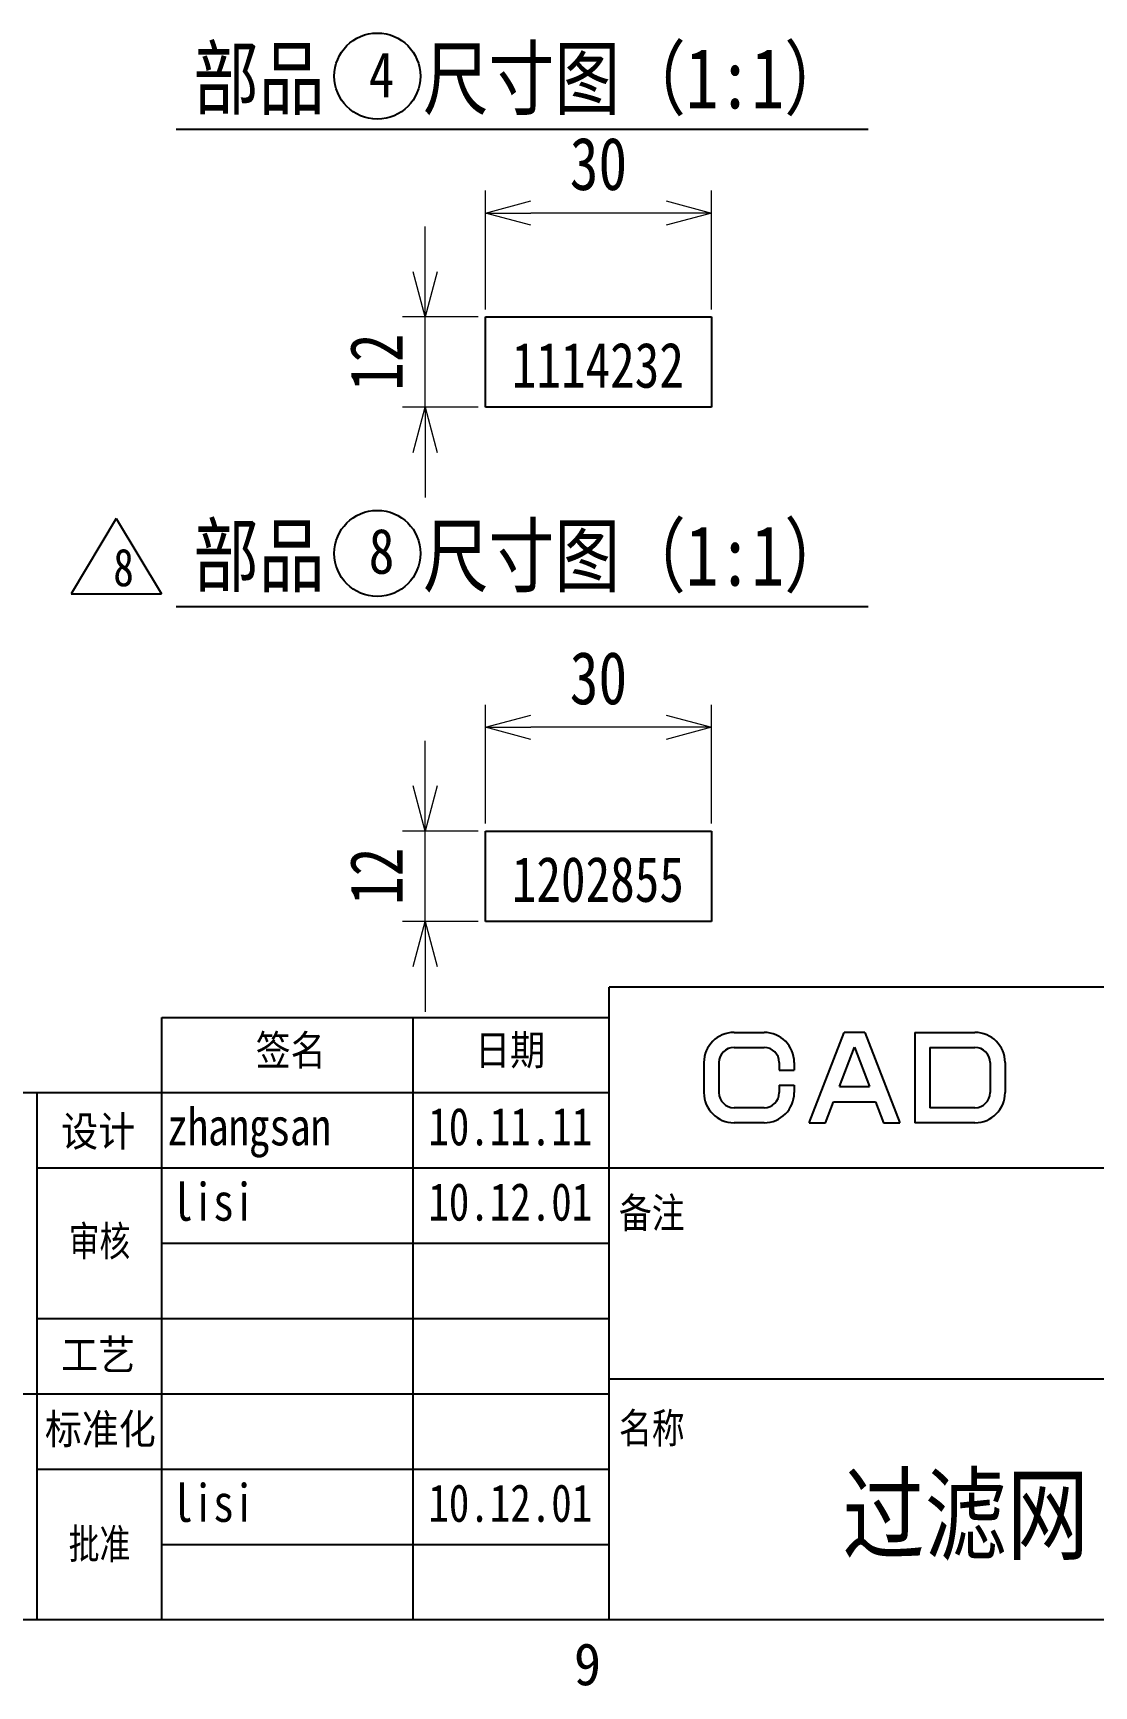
# Model space of a CAD drawing. Extents: x 641 to 1467, y 11 to 605.
# Drawn here: x 1287.1 to 1357.5, y 26.5 to 136.2 of the extents above; entities that cross this region are included whole.
import ezdxf

# ---------------------------------------------------------------- set-up
doc = ezdxf.new("R2010")
doc.units = 0
doc.header["$MEASUREMENT"] = 0
doc.layers.get('0').update_dxf_attribs({"linetype": 'CONTINUOUS'})
doc.layers.get('DEFPOINTS').update_dxf_attribs({"linetype": 'CONTINUOUS'})
for name, color, linetype in [('DD0-2', 4, 'CONTINUOUS'), ('HHLayerBG', 7, 'CONTINUOUS'), ('HHLayerFR', 7, 'CONTINUOUS'), ('HHLayerFR3', 7, 'CONTINUOUS'), ('HHLayerShuxinglan', 7, 'CONTINUOUS'), ('M1-2', 2, 'CONTINUOUS'), ('M21-1', 2, 'CONTINUOUS'), ('M8-2', 2, 'CONTINUOUS'), ('M80-2', 7, 'CONTINUOUS'), ('M9-2', 2, 'CONTINUOUS')]:
    doc.layers.add(name, color=color, linetype=linetype)
doc.styles.add('CHN', font='')
doc.styles.add('FS2312', font='', dxfattribs={"width": 0.8})
doc.styles.add('HANKAKU', font='')
doc.styles.get('CHN').set_extended_font_data('SimSun')
doc.styles.get('FS2312').set_extended_font_data('SimSun')
doc.styles.get('HANKAKU').set_extended_font_data('SimSun')
doc.dimstyles.new('ISO-25', dxfattribs={"dimtxt": 3.5, "dimasz": 3, "dimexe": 1.5, "dimexo": 0.5, "dimtad": 1, "dimdec": 1, "dimlfac": 2, "dimdsep": 46, "dimtxsty": 'FS2312', "dimblk": 'OPEN30', "dimcen": 0.09, "dimclrd": 4, "dimclre": 4, "dimclrt": 4, "dimadec": 0, "dimazin": 0, "dimtfac": 1, "dimtdec": 1, "dimtmove": 0, "dimatfit": 3, "dimldrblk": 'OPEN30', "dimfxl": 1, "dimlwd": 18, "dimlwe": 18, "dimarcsym": 0})

# ---------------------------------------------------------------- blocks, each defined once
blk = doc.blocks.new('_Open30')
at = {"color": 0, "linetype": 'ByBlock', "lineweight": -2}
for p, q in [((-1, 0.268), (0, 0)), ((0, 0), (-1, -0.268)), ((0, 0), (-1, 0))]:
    blk.add_line(p, q, dxfattribs=at)
blk = doc.blocks.new('*D348')
at = {"layer": 'DD0-2', "color": 4, "lineweight": 18, "transparency": 16777216}
for p, q in [((1317.12, 117.87), (1317.12, 125.77)), ((1332.12, 117.87), (1332.12, 125.77)), ((1329.12, 124.27), (1320.12, 124.27))]:
    blk.add_line(p, q, dxfattribs=at)
at = {"layer": 'DEFPOINTS', "color": 0, "transparency": 16777216}
for p in [(1317.12, 124.27), (1317.12, 117.37), (1332.12, 117.37)]:
    blk.add_point(p, dxfattribs=at)
at = {"layer": 'DD0-2', "color": 4, "lineweight": 18, "transparency": 16777216, "xscale": 3, "yscale": 3, "zscale": 3, "rotation": 180}
blk.add_blockref('_Open30', (1317.12, 124.27), dxfattribs=at)
at = {"layer": 'DD0-2', "color": 4, "lineweight": 18, "transparency": 16777216, "xscale": 3, "yscale": 3, "zscale": 3}
blk.add_blockref('_Open30', (1332.12, 124.27), dxfattribs=at)
at = {"layer": 'DD0-2', "color": 4, "transparency": 16777216, "insert": (1324.62, 127.52), "char_height": 3.5, "attachment_point": 5, "style": 'FS2312'}
blk.add_mtext('30', dxfattribs=at)
blk = doc.blocks.new('*D349')
at = {"layer": 'DD0-2', "color": 4, "lineweight": 18, "transparency": 16777216}
for p, q in [((1313.11, 120.37), (1313.11, 123.37)), ((1316.62, 117.37), (1311.61, 117.37)), ((1313.11, 111.37), (1313.11, 117.37)), ((1316.62, 111.37), (1311.61, 111.37)), ((1313.11, 108.37), (1313.11, 105.37))]:
    blk.add_line(p, q, dxfattribs=at)
at = {"layer": 'DEFPOINTS', "color": 0, "transparency": 16777216}
for p in [(1313.11, 117.37), (1317.12, 117.37), (1317.12, 111.37)]:
    blk.add_point(p, dxfattribs=at)
at = {"layer": 'DD0-2', "color": 4, "lineweight": 18, "transparency": 16777216, "xscale": 3, "yscale": 3, "zscale": 3}
for p, rotation in [((1313.11, 117.37), 270), ((1313.11, 111.37), 90)]:
    blk.add_blockref('_Open30', p, dxfattribs=dict(at, rotation=rotation))
at = {"layer": 'DD0-2', "color": 4, "transparency": 16777216, "insert": (1309.86, 114.37), "char_height": 3.5, "attachment_point": 5, "rotation": 90, "style": 'FS2312'}
blk.add_mtext('12', dxfattribs=at)
blk = doc.blocks.new('*D357')
at = {"layer": 'DD0-2', "color": 4, "lineweight": 18, "transparency": 16777216}
for p, q in [((1317.12, 83.73), (1317.12, 91.62)), ((1332.12, 83.73), (1332.12, 91.62)), ((1329.12, 90.12), (1320.12, 90.12))]:
    blk.add_line(p, q, dxfattribs=at)
at = {"layer": 'DEFPOINTS', "color": 0, "transparency": 16777216}
for p in [(1317.12, 90.12), (1317.12, 83.23), (1332.12, 83.23)]:
    blk.add_point(p, dxfattribs=at)
at = {"layer": 'DD0-2', "color": 4, "lineweight": 18, "transparency": 16777216, "xscale": 3, "yscale": 3, "zscale": 3, "rotation": 180}
blk.add_blockref('_Open30', (1317.12, 90.12), dxfattribs=at)
at = {"layer": 'DD0-2', "color": 4, "lineweight": 18, "transparency": 16777216, "xscale": 3, "yscale": 3, "zscale": 3}
blk.add_blockref('_Open30', (1332.12, 90.12), dxfattribs=at)
at = {"layer": 'DD0-2', "color": 4, "transparency": 16777216, "insert": (1324.62, 93.37), "char_height": 3.5, "attachment_point": 5, "style": 'FS2312'}
blk.add_mtext('30', dxfattribs=at)
blk = doc.blocks.new('*D358')
at = {"layer": 'DD0-2', "color": 4, "lineweight": 18, "transparency": 16777216}
for p, q in [((1313.11, 86.23), (1313.11, 89.23)), ((1316.62, 83.23), (1311.61, 83.23)), ((1313.11, 77.23), (1313.11, 83.23)), ((1316.62, 77.23), (1311.61, 77.23)), ((1313.11, 74.23), (1313.11, 71.23))]:
    blk.add_line(p, q, dxfattribs=at)
at = {"layer": 'DEFPOINTS', "color": 0, "transparency": 16777216}
for p in [(1313.11, 83.23), (1317.12, 83.23), (1317.12, 77.23)]:
    blk.add_point(p, dxfattribs=at)
at = {"layer": 'DD0-2', "color": 4, "lineweight": 18, "transparency": 16777216, "xscale": 3, "yscale": 3, "zscale": 3}
for p, rotation in [((1313.11, 83.23), 270), ((1313.11, 77.23), 90)]:
    blk.add_blockref('_Open30', p, dxfattribs=dict(at, rotation=rotation))
at = {"layer": 'DD0-2', "color": 4, "transparency": 16777216, "insert": (1309.86, 80.23), "char_height": 3.5, "attachment_point": 5, "rotation": 90, "style": 'FS2312'}
blk.add_mtext('12', dxfattribs=at)

msp = doc.modelspace()

# ---------------------------------------------------------------- linework, layer by layer
at = {"color": 114, "linetype": 'Continuous', "ltscale": 0.1}
msp.add_line((1462.3217, 30.8585), (661.3217, 30.8585), dxfattribs=at)
at = {"layer": 'HHLayerBG', "color": 154, "linetype": 'Continuous', "ltscale": 0.1}
for p, q in [((1292.601, 103.9887), (1289.601, 98.9887)), ((1292.601, 103.9887), (1295.601, 98.9887)), ((1289.601, 98.9887), (1295.601, 98.9887))]:
    msp.add_line(p, q, dxfattribs=at)
at = {"layer": 'HHLayerShuxinglan', "color": 154}
for p, q in [((1462.1227, 72.8585), (1325.3207, 72.8585)), ((1325.3207, 30.8585), (1325.3207, 72.8585)), ((1295.6284, 70.8585), (1325.3207, 70.8585)), ((1295.6284, 70.8585), (1325.3207, 70.8585)), ((1295.6284, 70.8585), (1325.3207, 70.8585)), ((1295.6284, 70.8585), (1325.3207, 70.8585)), ((1295.6284, 70.8585), (1325.3207, 70.8585)), ((1295.6284, 70.8585), (1325.3207, 70.8585)), ((1295.6284, 70.8585), (1325.3207, 70.8585)), ((1295.6284, 70.8585), (1325.3207, 70.8585)), ((1295.6284, 70.8585), (1325.3207, 70.8585)), ((1295.6284, 70.8585), (1325.3207, 70.8585)), ((1295.6284, 70.8585), (1325.3207, 70.8585)), ((1295.6284, 30.8585), (1295.6284, 70.8585)), ((1312.3207, 30.8585), (1312.3207, 70.8585)), ((1333.6227, 69.8585), (1335.6227, 69.8585)), ((1338.6227, 63.8585), (1340.9307, 69.8585)), ((1342.3147, 69.8585), (1340.9307, 69.8585)), ((1342.3147, 69.8585), (1344.6227, 63.8585)), ((1345.6227, 69.8585), (1345.6227, 63.8585)), ((1345.6227, 69.8585), (1349.6227, 69.8585)), ((1333.6227, 68.8585), (1335.6227, 68.8585)), ((1340.6167, 66.2585), (1341.6227, 68.8725)), ((1341.6227, 68.8725), (1342.6287, 66.2585)), ((1346.6227, 68.8585), (1346.6227, 64.8585)), ((1346.6227, 68.8585), (1349.6227, 68.8585)), ((1331.6227, 67.8585), (1331.6227, 65.8585)), ((1332.6227, 67.8585), (1332.6227, 65.8585)), ((1336.6227, 67.8585), (1336.6227, 67.3585)), ((1336.6227, 67.3585), (1337.6227, 67.3585)), ((1337.6227, 67.8585), (1337.6227, 67.3585)), ((1350.6227, 67.8585), (1350.6227, 65.8585)), ((1351.6227, 67.8585), (1351.6227, 65.8585)), ((1336.6227, 66.3585), (1337.6227, 66.3585)), ((1336.6227, 66.3585), (1336.6227, 65.8585)), ((1337.6227, 66.3585), (1337.6227, 65.8585)), ((1340.6167, 66.2585), (1342.6287, 66.2585)), ((1272.3217, 65.8585), (1325.3207, 65.8585)), ((1287.3217, 65.8585), (1287.3217, 30.8585)), ((1294.3217, 65.8585), (1325.3207, 65.8585)), ((1294.3217, 65.8585), (1325.3207, 65.8585)), ((1335.6227, 64.8585), (1333.6227, 64.8585)), ((1339.6937, 63.8585), (1340.2327, 65.2585)), ((1340.2327, 65.2585), (1343.0127, 65.2585)), ((1343.0127, 65.2585), (1343.5517, 63.8585)), ((1349.6227, 64.8585), (1346.6227, 64.8585)), ((1335.6227, 63.8585), (1333.6227, 63.8585)), ((1338.6227, 63.8585), (1339.6937, 63.8585)), ((1343.5517, 63.8585), (1344.6227, 63.8585)), ((1349.6227, 63.8585), (1345.6227, 63.8585)), ((1287.3217, 60.8585), (1325.3207, 60.8585)), ((1295.6284, 60.8585), (1325.3207, 60.8585)), ((1325.3207, 60.8585), (1462.3217, 60.8585)), ((1295.6284, 55.8585), (1325.3207, 55.8585)), ((1287.3217, 50.8585), (1325.3207, 50.8585)), ((1295.6284, 50.8585), (1325.3207, 50.8585)), ((1325.3207, 46.8585), (1462.3217, 46.8585)), ((1272.3217, 45.8585), (1287.3217, 45.8585)), ((1287.3217, 45.8585), (1325.3207, 45.8585)), ((1287.3217, 45.8585), (1325.3207, 45.8585)), ((1287.3217, 40.8585), (1325.3207, 40.8585)), ((1295.6284, 35.8585), (1325.3207, 35.8585)), ((1295.6284, 35.8585), (1325.3207, 35.8585))]:
    msp.add_line(p, q, dxfattribs=at)
for centre, radius, start, end in [((1333.6227, 67.8585), 2, 90, 180), ((1335.6227, 67.8585), 2, 0, 90), ((1349.6227, 67.8585), 2, 0, 90), ((1333.6227, 67.8585), 1, 90, 180), ((1335.6227, 67.8585), 1, 0, 90), ((1349.6227, 67.8585), 1, 0, 90), ((1333.6227, 65.8585), 2, 180, 270), ((1333.6227, 65.8585), 1, 180, 270), ((1335.6227, 65.8585), 1, 270, 0), ((1335.6227, 65.8585), 2, 270, 0), ((1349.6227, 65.8585), 2, 270, 0), ((1349.6227, 65.8585), 1, 270, 0)]:
    msp.add_arc(centre, radius, start, end, dxfattribs=at)
at = {"layer": 'M1-2'}
for p, q in [((1317.1195, 117.3727), (1332.1195, 117.3727)), ((1317.1195, 111.3727), (1317.1195, 117.3727)), ((1332.1195, 117.3727), (1332.1195, 111.3727)), ((1332.1195, 111.3727), (1317.1195, 111.3727)), ((1317.1195, 83.2287), (1332.1195, 83.2287)), ((1317.1195, 77.2287), (1317.1195, 83.2287)), ((1332.1195, 83.2287), (1332.1195, 77.2287)), ((1332.1195, 77.2287), (1317.1195, 77.2287))]:
    msp.add_line(p, q, dxfattribs=at)
at = {"layer": 'M21-1', "color": 2}
for centre in [(1309.935, 133.3647), (1309.935, 101.6684)]:
    msp.add_circle(centre, 2.8581, dxfattribs=at)
at = {"layer": 'M9-2', "color": 154}
for p, q in [((1296.5781, 129.8468), (1342.5379, 129.8468)), ((1296.5781, 98.1505), (1342.5379, 98.1505))]:
    msp.add_line(p, q, dxfattribs=at)

# ---------------------------------------------------------------- texts
at = {"color": 4, "char_height": 3, "attachment_point": 1, "style": 'FS2312'}
for s, insert in [('1114232', (1318.8648, 115.6722)), ('1202855', (1318.8648, 81.5282))]:
    msp.add_mtext_dynamic_manual_height_columns(s, width=11.603795, gutter_width=1, heights=[0], dxfattribs=dict(at, insert=insert))
at = {"layer": 'HHLayerBG', "color": 2, "insert": (1292.401, 101.9887), "char_height": 2.5, "width": 4.2, "attachment_point": 1, "style": 'FS2312'}
msp.add_mtext('\\fSimSun;8', dxfattribs=at)
at = {"layer": 'HHLayerFR', "color": 2, "char_height": 2.5, "attachment_point": 1, "style": 'FS2312'}
for s, insert, width in [('  zhangsan', (1293.2541, 64.8585), 17), ('\\fSimSun;10.11.11', (1313.3217, 64.8585), 13), ('lisi', (1296.3217, 59.8585), 17), ('\\fSimSun;10.12.01', (1313.3217, 59.8585), 13)]:
    msp.add_mtext(s, dxfattribs=dict(at, insert=insert, width=width))
at = {"layer": 'HHLayerFR3', "color": 2, "char_height": 2.5, "attachment_point": 1, "style": 'FS2312'}
for s, insert, width in [('lisi', (1296.3217, 39.8585), 17), ('\\fSimSun;10.12.01', (1313.3217, 39.8585), 13)]:
    msp.add_mtext(s, dxfattribs=dict(at, insert=insert, width=width))
at = {"layer": 'HHLayerShuxinglan', "color": 154, "char_height": 2, "attachment_point": 7, "style": 'FS2312'}
for s, insert in [('{\\W0.85;签名}', (1301.8565, 67.4585)), ('{\\W0.85;日期}', (1316.4357, 67.4585)), ('\\W0.9;{\\f宋体|b0|i0|c134|p2;设计}', (1288.939, 62.0655)), ('备注', (1325.9807, 56.6585)), ('\\W0.75;{\\f宋体|b0|i0|c134|p2;审核}', (1289.439, 54.7793)), ('{\\W0.9;工艺}', (1288.939, 47.2975)), ('{\\W0.9;标准化}', (1287.8551, 42.2975)), ('名称', (1325.9807, 42.3585)), ('\\W0.75;{\\f宋体|b0|i0|c134|p2;批准}', (1289.439, 34.6747))]:
    msp.add_mtext(s, dxfattribs=dict(at, insert=insert))
at = {"layer": 'HHLayerShuxinglan', "color": 2, "insert": (1340.8217, 40.3585), "char_height": 5, "width": 47, "attachment_point": 1, "style": 'FS2312'}
msp.add_mtext('\\fSimSun;过滤网', dxfattribs=at)
at = {"layer": 'M21-1', "color": 2, "char_height": 3, "attachment_point": 7, "style": 'CHN'}
for s, insert in [('{\\W0.83;4}', (1309.3677, 131.965)), ('{\\W0.83;8}', (1309.3677, 100.2687))]:
    msp.add_mtext(s, dxfattribs=dict(at, insert=insert))
at = {"layer": 'M8-2', "char_height": 4, "attachment_point": 7, "style": 'FS2312'}
for insert in [(1297.7045, 130.696), (1297.7045, 98.9997)]:
    msp.add_mtext('部品   尺寸图（1:1）', dxfattribs=dict(at, insert=insert))
at = {"layer": 'M80-2', "color": 154, "insert": (1322.9867, 26.4585), "char_height": 2.8, "attachment_point": 7, "style": 'HANKAKU'}
msp.add_mtext('{\\W0.95;9}', dxfattribs=at)

# ---------------------------------------------------------------- dimensions: what is measured, and where the dimension line sits
at = {"layer": 'DD0-2', "color": 4}
for base, p1, p2, picture, middle in [((1317.1195, 124.2682), (1332.1195, 117.3727), (1317.1195, 117.3727), '*D348', (1324.6195, 127.5182)), ((1317.1195, 90.1242), (1332.1195, 83.2287), (1317.1195, 83.2287), '*D357', (1324.6195, 93.3742))]:
    dim = msp.add_linear_dim(base=base, p1=p1, p2=p2, dimstyle='ISO-25', override={"dimgap": 1.5}, dxfattribs=at)
    dim.commit()
    dim.dimension.update_dxf_attribs({"geometry": picture, "text_midpoint": middle})
for base, p1, p2, picture, middle in [((1313.112, 117.3727), (1317.1195, 111.3727), (1317.1195, 117.3727), '*D349', (1313.112, 114.3727)), ((1313.112, 83.2287), (1317.1195, 77.2287), (1317.1195, 83.2287), '*D358', (1313.112, 80.2287))]:
    dim = msp.add_linear_dim(base=base, p1=p1, p2=p2, angle=90, dimstyle='ISO-25', override={"dimgap": 1.5}, dxfattribs=at)
    dim.commit()
    dim.dimension.update_dxf_attribs({"geometry": picture, "text_midpoint": middle, "dimtype": 160})

doc.saveas('drawing.dxf')
